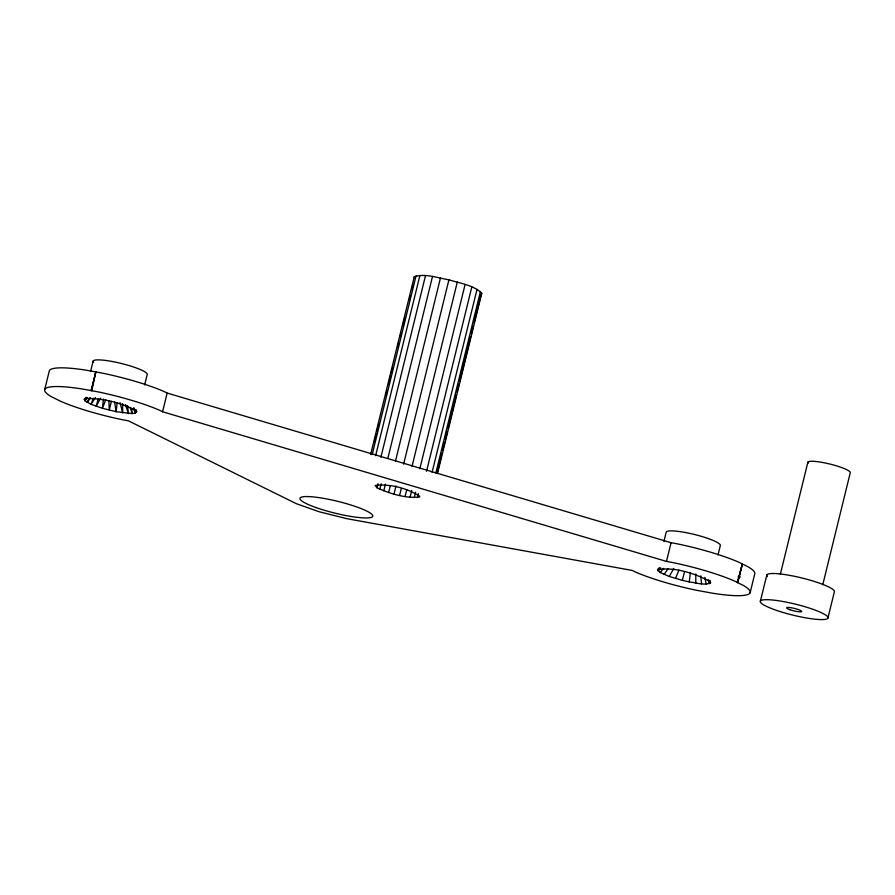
<?xml version="1.0" encoding="UTF-8"?>
<svg xmlns="http://www.w3.org/2000/svg" width="895" height="895" viewBox="0 0 895 895"><rect width="100%" height="100%" fill="white"/><g stroke="black" fill="none" stroke-linecap="round" stroke-linejoin="round"><path stroke-width="1.34" d="M117.144 402.672L116.149 411.711L132.247 413.557L135.279 413.221L136.801 411.275C121.563 402.549 103.126 398.219 85.584 398.532L84.275 399.383L84.779 400.68L90.943 404.26L102.422 408.288L116.149 411.711L114.594 402.09M103.451 399.08L102.422 408.288L105.755 399.83M709.847 580.24L710.563 582.858C703.951 585.789 696.12 582.623 689.24 581.929L690.347 572.901M44.75 389.426L49.348 370.72A67.36 10.885 13.8 0 1 85.741 370.105L101.918 373.036A67.36 10.885 13.8 0 1 163.908 391.439L167.164 393.062L671.071 542.706L676.631 543.712A67.36 10.885 13.8 0 1 738.621 562.116L748.108 566.815A67.36 10.885 13.8 0 1 754.709 574.087L750.111 592.781M90.585 371.436L93.136 361.065M95.843 371.872L91.111 390.612L91.76 390.735L95.843 371.872L91.245 390.578L81.143 388.81A67.36 10.885 13.8 0 0 51.351 396.686L60.838 401.385A67.36 10.885 13.8 0 0 122.816 419.8L128.388 420.807L296.368 503.695L319.258 511.783L346.745 518.653L632.284 570.451L635.551 572.073A67.36 10.885 13.8 0 0 697.529 590.476L713.718 593.407A67.36 10.885 13.8 0 0 743.51 585.52L737.67 582.634L742.391 563.895L737.67 582.634M144.643 384.962L147.194 374.58A27.868 4.509 13.8 0 0 118.397 362.777A27.868 4.509 13.8 0 0 93.595 362.374M737.804 582.6L734.023 580.821A67.36 10.885 13.8 0 0 672.044 562.418L666.473 561.411L162.577 411.767L167.164 393.062M370.653 454.336L414.262 276.779C425.382 273.076 437.711 278.065 448.921 279.788C459.952 283.413 473.209 284.867 481.79 293.224L437.51 473.5M374.278 442.309L376.269 434.176M376.94 431.468L378.932 423.335M385.924 394.863L386.931 390.802M388.587 384.022L390.589 375.889M391.249 373.181L392.592 367.755M397.581 347.428L398.577 343.356M400.244 336.587L401.24 332.515M402.907 325.735L404.909 317.602M409.228 299.982L410.234 295.921M411.901 289.141L412.897 285.08M372.141 454.716L416.085 275.794M375.631 455.689L419.912 275.414M380.89 457.289L425.505 275.66M376.952 487.753L375.184 485.448C389.996 483.703 407.292 488.099 419.755 496.311L419.252 497.139C404.82 498.381 390.007 493.693 376.952 487.753L377.947 483.692M379.827 489.252L381.147 483.837M387.893 458.139L432.498 276.51M383.798 490.885L385.454 484.117M395.523 460.903L440.474 277.92M388.631 492.518L390.287 485.75M394.013 494.074L396.004 485.951M403.634 464.125L448.921 279.788M399.606 495.427L401.273 488.659M412.024 466.351L457.3 282.014M405.066 496.524L406.733 489.755M410.055 497.273L411.711 490.505M419.822 468.79L465.098 284.453M414.24 497.642L415.571 492.228M417.372 497.598L418.368 493.537M426.535 471.285L471.822 286.937M432.095 472.314L477.035 289.331M435.82 473.097L480.436 291.468M437.073 473.41L442.074 453.071M442.734 450.364L444.737 442.231M445.397 439.523L447.399 431.39M448.059 428.683L456.383 394.796M457.054 392.077L459.045 383.955M459.717 381.236L470.703 336.509M471.363 333.801L473.365 325.668M474.026 322.961L480.693 295.842M663.922 541.419L666.216 532.066A27.879 4.509 13.8 0 1 695.046 534.628A27.879 4.509 13.8 0 1 720.296 545.592L718.003 554.945M666.473 561.411L671.071 542.706M737.29 582.444L742.391 563.895M760.403 601.138L766.836 574.948M780.395 574.075L807.883 462.144M822.762 584.748L850.25 472.828A21.86 3.535 13.8 0 0 827.931 463.588A21.86 3.535 13.8 0 0 808.185 463.162M827.897 618.154A34.827 5.627 13.8 0 0 779.545 600.925A34.827 5.627 13.8 0 0 775.014 609.853A34.827 5.627 13.8 0 0 827.897 618.154L834.33 591.964A34.827 5.627 13.8 0 0 798.776 577.241A34.827 5.627 13.8 0 0 767.306 576.57M111.405 401.363L109.235 410.145L108.899 400.68M659.414 567.62L657.568 569.612L660.241 572.554L669.303 576.481L682.326 580.352L684.597 571.592M98.305 398.678L96.179 406.285L100.576 398.152M675.524 578.494L678.947 570.059M93.706 398.197L90.943 404.26L95.474 397.581M669.303 576.481L673.778 568.381M481.018 294.489L481.79 293.224M89.992 397.738L87.05 402.347L90.462 398.085M664.101 574.456L667.927 568.918M87.251 397.637L84.779 400.68L87.509 397.604M660.241 572.554L663.676 568.303M658.015 570.898L660.756 567.833M657.568 569.612C675.043 566.938 694.609 573.214 710.115 581.571L710.563 582.858M91.76 390.735L97.331 391.741A67.36 10.885 13.8 0 1 159.31 410.145L162.577 411.767M682.326 580.352L689.24 581.929M133.534 408.031L135.279 413.221L134.183 407.963M130.189 407.37L132.247 413.557L131.431 408.265M125.468 404.663L128.432 413.591L127.526 405.58M135.839 409.865L136.588 412.36L135.973 409.776M120.019 402.616L122.693 412.886L122.593 403.645M708.236 579.703L709.209 583.697M414.262 276.779L414.564 278.3M704.891 577.331L706.144 584.032M700.729 575.821L701.568 583.831M695.795 573.896L695.807 583.115M740.433 576.951A67.36 10.885 13.8 0 1 737.95 576.85M86.133 397.391L84.275 399.383L86.133 397.458M789.86 609.685A7.809 1.264 13.8 0 0 801.719 611.553A7.809 1.264 13.8 0 0 790.878 607.694A7.809 1.264 13.8 0 0 789.86 609.685M316.136 507.599A37.478 6.052 13.8 0 0 372.723 516.348A37.478 6.052 13.8 0 0 320.287 497.821A37.478 6.052 13.8 0 0 316.136 507.599"/></g></svg>
